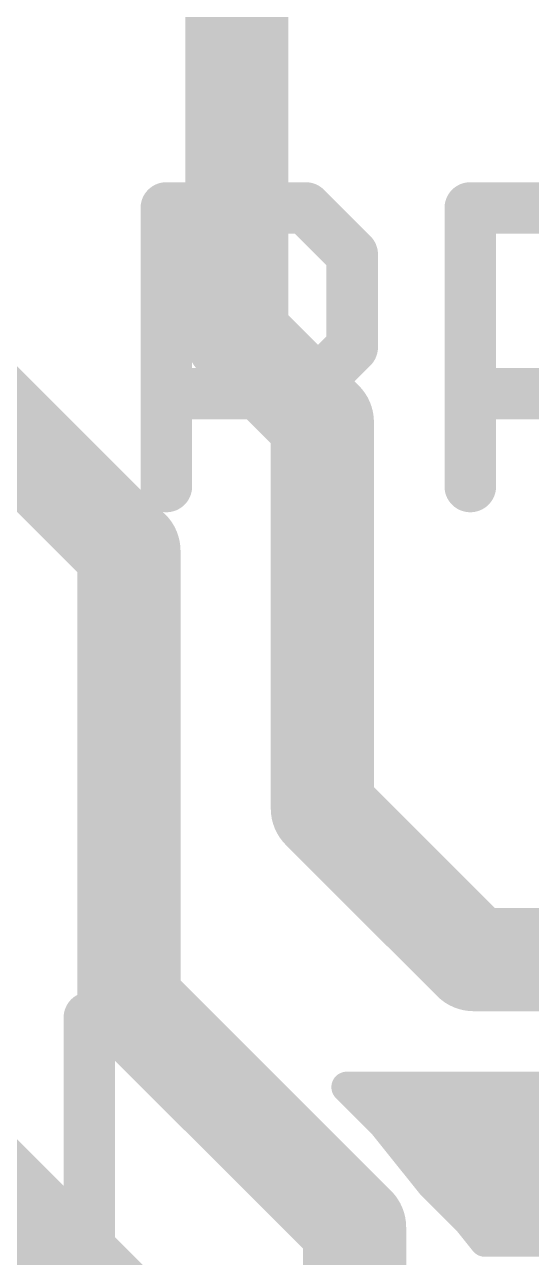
# Model space of a CAD drawing. Extents: x -0.3 to 20.6, y -0.3 to 38.4.
# Drawn here: x 10.618 to 11.865, y 7.863 to 10.901 of the extents above; entities that cross this region are included whole.
import ezdxf

# ---------------------------------------------------------------- set-up
doc = ezdxf.new("R2010")
doc.units = 0
for name, color, linetype in [('1', 12, 'CONTINUOUS'), ('21', 41, 'CONTINUOUS'), ('22', 40, 'CONTINUOUS')]:
    doc.layers.add(name, color=color, linetype=linetype)

msp = doc.modelspace()

# ---------------------------------------------------------------- linework, layer by layer
at = {"layer": '1', "const_width": 0.254}
for points in [[(11.14, 14.78), (11.14, 10.1325)], [(10.16, 10.3187), (10.8744, 9.6044)], [(11.14, 10.1325), (11.3506, 9.9219)], [(11.3506, 9.9219), (11.3506, 8.9694)], [(10.8744, 9.6044), (10.8744, 8.4931)], [(11.3506, 8.9694), (11.7231, 8.5969)], [(11.7231, 8.5969), (12.7, 8.5969)], [(10.922, 7.6518), (10.0806, 8.4931)], [(10.8744, 8.4931), (11.43, 7.9375)], [(11.43, 7.9375), (11.43, 6.4294)]]:
    msp.add_lwpolyline(points, dxfattribs=at)
at = {"layer": '1', "const_width": 0.127}
for points in [[(11.1849, 10.1774, 1), (11.0951, 10.0876)], [(11.0765, 10.1325, 1), (11.2035, 10.1325)], [(11.4141, 9.9219, 1), (11.2871, 9.9219)], [(11.3057, 9.877, 1), (11.3955, 9.9668)], [(10.9379, 9.6044, 1), (10.8109, 9.6044)], [(10.8295, 9.5595, 1), (10.9193, 9.6493)], [(11.3955, 9.0143, 1), (11.3057, 8.9245)], [(11.2871, 8.9694, 1), (11.4141, 8.9694)], [(11.7231, 8.6604, 1), (11.7231, 8.5334)], [(11.6782, 8.552, 1), (11.768, 8.6418)], [(10.9193, 8.538, 1), (10.8295, 8.4482)], [(10.8109, 8.4931, 1), (10.9379, 8.4931)], [(11.4935, 7.9375, 1), (11.3665, 7.9375)], [(11.3851, 7.8926, 1), (11.4749, 7.9824)]]:
    msp.add_lwpolyline(points, format="xyb", dxfattribs=at)
at = {"layer": '21', "const_width": 0.0635}
for points in [[(10.9982, 10.4495, 1), (10.9347, 10.4495)], [(10.9665, 10.4813, 1), (10.9665, 10.4178)], [(11.3321, 10.472, 1), (11.2872, 10.4271)], [(11.3096, 10.4178, 1), (11.3096, 10.4813)], [(11.7466, 10.4495, 1), (11.6831, 10.4495)], [(11.7149, 10.4813, 1), (11.7149, 10.4178)], [(11.4558, 10.3351, 1), (11.3923, 10.3351)], [(11.4016, 10.3127, 1), (11.4465, 10.3576)], [(11.4465, 10.0839, 1), (11.4016, 10.1288)], [(11.3923, 10.1063, 1), (11.4558, 10.1063)], [(10.9665, 10.0237, 1), (10.9665, 9.9602)], [(11.2872, 10.0144, 1), (11.3321, 9.9695)], [(11.3096, 9.9602, 1), (11.3096, 10.0237)], [(11.7149, 10.0237, 1), (11.7149, 9.9602)], [(10.9347, 9.7631, 1), (10.9982, 9.7631)], [(11.6831, 9.7631, 1), (11.7466, 9.7631)]]:
    msp.add_lwpolyline(points, format="xyb", dxfattribs=at)
at = {"layer": '21', "const_width": 0.127}
for points in [[(10.9665, 9.7631), (10.9665, 10.4495)], [(10.9665, 10.4495), (11.3096, 10.4495)], [(11.3096, 10.4495), (11.424, 10.3351)], [(11.7149, 9.7631), (11.7149, 10.4495)], [(11.7149, 10.4495), (12.0581, 10.4495)], [(11.424, 10.3351), (11.424, 10.1063)], [(11.424, 10.1063), (11.3096, 9.9919)], [(11.3096, 9.9919), (10.9665, 9.9919)], [(12.0581, 9.9919), (11.7149, 9.9919)]]:
    msp.add_lwpolyline(points, dxfattribs=at)
at = {"layer": '22'}
for points, const_width in [([(10.7769, 8.454), (10.7769, 7.882)], 0.127), ([(12.4309, 8.2828), (11.4109, 8.2828)], 0.0762), ([(11.4109, 8.2828), (11.4509, 8.2428)], 0.0762), ([(11.4509, 8.2428), (11.5009, 8.1928)], 0.0762), ([(11.4642, 8.2296), (13.6623, 8.2296)], 0.0762), ([(11.5009, 8.1928), (11.5409, 8.1428)], 0.0762), ([(11.5325, 8.1534), (13.6461, 8.1534)], 0.0762), ([(11.5409, 8.1428), (11.5809, 8.0928)], 0.0762), ([(11.5809, 8.0928), (11.6209, 8.0428)], 0.0762), ([(11.5934, 8.0772), (13.6295, 8.0772)], 0.0762), ([(11.6209, 8.0428), (11.6709, 7.9928)], 0.0762), ([(11.6628, 8.001), (13.6209, 8.001)], 0.0762), ([(11.6709, 7.9928), (11.7109, 7.9528)], 0.0762), ([(11.7109, 7.9528), (11.7509, 7.9028)], 0.0762), ([(11.7333, 7.9248), (13.6064, 7.9248)], 0.0762), ([(10.7769, 7.882), (10.6625, 7.7676)], 0.127), ([(11.7509, 7.9028), (13.6009, 7.9028)], 0.0762)]:
    msp.add_lwpolyline(points, dxfattribs=dict(at, const_width=const_width))
for points, const_width in [([(10.8087, 8.454, 1), (10.7452, 8.454)], 0.0635), ([(11.4109, 8.3019, 1), (11.4109, 8.2638)], 0.0381), ([(11.4244, 8.2963, 1), (11.3975, 8.2693)], 0.0381), ([(11.4644, 8.2563, 1), (11.4375, 8.2293)], 0.0381), ([(11.4375, 8.2293, 1), (11.4644, 8.2563)], 0.0381), ([(11.4642, 8.2486, 1), (11.4642, 8.2105)], 0.0381), ([(11.5158, 8.2047, 1), (11.4861, 8.1809)], 0.0381), ([(11.4875, 8.1793, 1), (11.5144, 8.2063)], 0.0381), ([(11.5325, 8.1724, 1), (11.5325, 8.1343)], 0.0381), ([(11.5558, 8.1547, 1), (11.5261, 8.1309)], 0.0381), ([(11.5261, 8.1309, 1), (11.5558, 8.1547)], 0.0381), ([(11.5958, 8.1047, 1), (11.5661, 8.0809)], 0.0381), ([(11.5661, 8.0809, 1), (11.5958, 8.1047)], 0.0381), ([(11.5934, 8.0963, 1), (11.5934, 8.0582)], 0.0381), ([(11.6344, 8.0563, 1), (11.6075, 8.0293)], 0.0381), ([(11.6061, 8.0309, 1), (11.6358, 8.0547)], 0.0381), ([(11.6628, 8.0201, 1), (11.6628, 7.982)], 0.0381), ([(11.6844, 8.0063, 1), (11.6575, 7.9793)], 0.0381), ([(11.6575, 7.9793, 1), (11.6844, 8.0063)], 0.0381), ([(11.7258, 7.9647, 1), (11.6961, 7.9409)], 0.0381), ([(11.6975, 7.9393, 1), (11.7244, 7.9663)], 0.0381), ([(11.7333, 7.9439, 1), (11.7333, 7.9058)], 0.0381), ([(10.7994, 7.8596, 1), (10.7544, 7.9045)], 0.0635), ([(11.7509, 7.9219, 1), (11.7509, 7.8838)], 0.0381), ([(11.7361, 7.8909, 1), (11.7658, 7.9147)], 0.0381), ([(10.7452, 7.882, 1), (10.8087, 7.882)], 0.0635)]:
    msp.add_lwpolyline(points, format="xyb", dxfattribs=dict(at, const_width=const_width))

doc.saveas('drawing.dxf')
